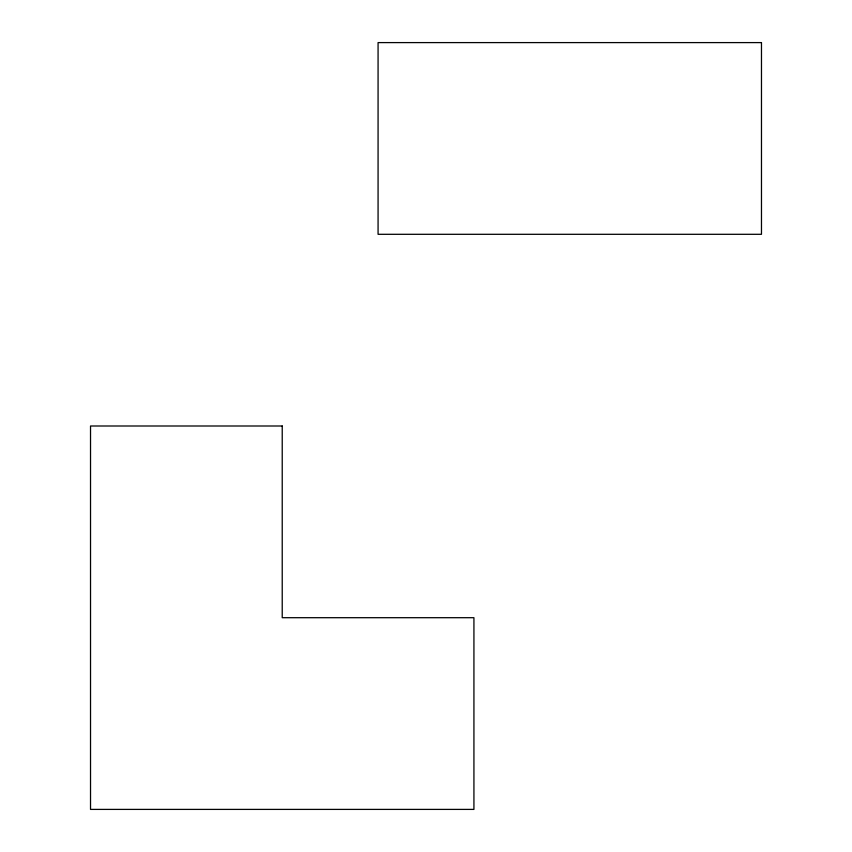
<?xml version="1.0" encoding="UTF-8"?>
<svg xmlns="http://www.w3.org/2000/svg" width="852" height="852" viewBox="0 0 852 852"><rect width="100%" height="100%" fill="white"/><g stroke="black" fill="none" stroke-linecap="round" stroke-linejoin="round"><path stroke-width="1.28" d="M761.475 42.6L378.075 42.6L378.075 234.3L761.475 234.3L761.475 42.6M282.225 426L90.525 426L90.525 809.4L473.925 809.4L473.925 617.7L282.225 617.7L282.225 426"/></g></svg>
